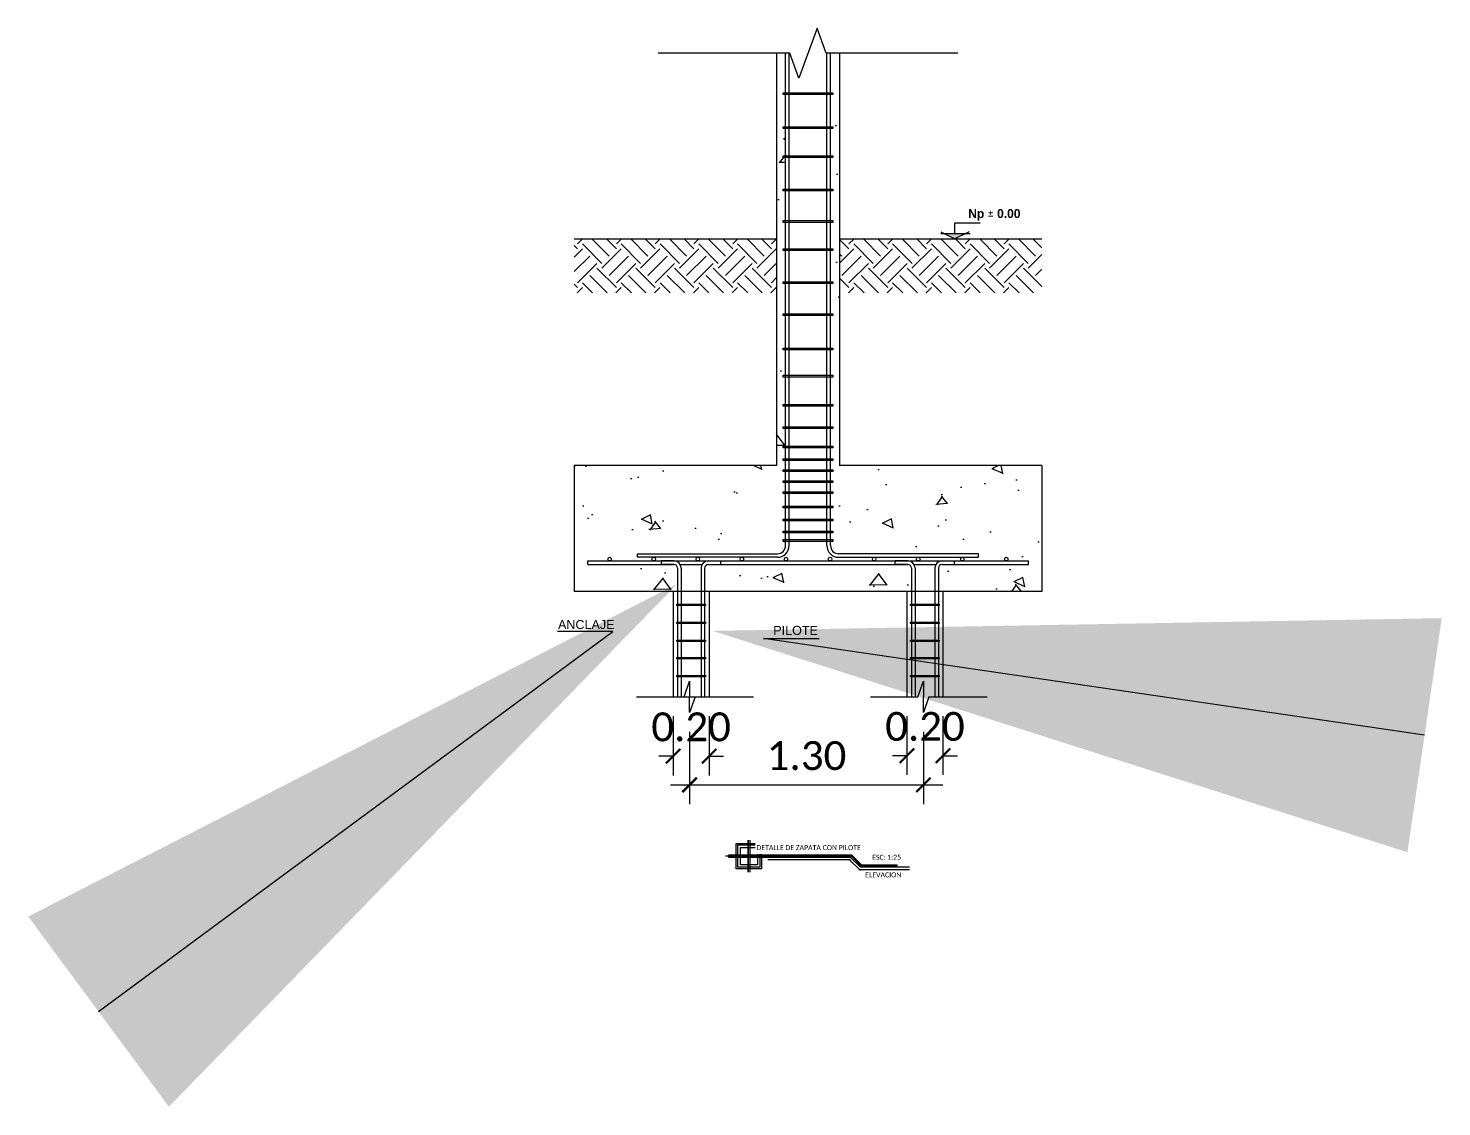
# Model space of a CAD drawing. Header units: millimetres. Extents: x 2453 to 3194, y 1473 to 1914.
# Drawn here: x 2453.07 to 2460.43, y 1479 to 1484.62 of the extents above; entities that cross this region are included whole.
import ezdxf
from ezdxf import colors
from ezdxf.entities.mleader import LeaderData, LeaderLine
from ezdxf.math import Vec2, Vec3

# ---------------------------------------------------------------- set-up
doc = ezdxf.new("R2010")
doc.units = ezdxf.units.MM
doc.linetypes.add('ACAD_ISO02W100', pattern=[15, 12, -3])
for name, color, linetype in [('DETALLES', 6, 'Continuous'), ('MUROS', 30, 'Continuous'), ('PDF_0', 7, 'Continuous'), ('PDF_Text', 7, 'Continuous')]:
    doc.layers.add(name, color=color, linetype=linetype)
doc.styles.add('PDF Calibri', font='calibri.ttf')
doc.styles.get("Standard").update_dxf_attribs({"font": 'arial.ttf'})
doc.styles.add('style1', font='calibril.ttf')
doc.styles.add('sub titulos', font='', dxfattribs={"height": 0.15})
doc.styles.get('sub titulos').set_extended_font_data('FV Almelo', bold=True)
doc.dimstyles.new("3COTA3'", dxfattribs={"dimtxt": 0.15, "dimasz": 0.075, "dimexe": 0.1, "dimexo": 0.1, "dimgap": 0.075, "dimtad": 1, "dimzin": 0, "dimdsep": 46, "dimtxsty": 'style1', "dimblk": 'ARCHTICK', "dimcen": 0.075, "dimdle": 0.1, "dimclrd": 1, "dimclre": 1, "dimclrt": 2, "dimaunit": 1, "dimadec": 4, "dimazin": 0, "dimtfac": 1, "dimtix": 1, "dimtofl": 0, "dimtmove": 2, "dimatfit": 3, "dimfxl": 1, "dimtolj": 2, "dimtzin": 0, "dimarcsym": 0})

# ---------------------------------------------------------------- blocks, each defined once
blk = doc.blocks.new('_ArchTick')
at = {"color": 0, "linetype": 'ByBlock', "const_width": 0.15}
blk.add_lwpolyline([(-0.5, -0.5), (0.5, 0.5)], dxfattribs=at)
blk = doc.blocks.new('*D73')
at = {"color": 1, "lineweight": -2, "transparency": 16777216}
for p, q in [((2456.4255, 1481.0375), (2456.4255, 1480.7288)), ((2456.6128, 1481.0375), (2456.6128, 1480.7288)), ((2456.4255, 1480.8288), (2456.3505, 1480.8288)), ((2456.6128, 1480.8288), (2456.6878, 1480.8288))]:
    blk.add_line(p, q, dxfattribs=at)
at = {"layer": 'Defpoints', "color": 0, "transparency": 16777216}
for p in [(2456.4255, 1481.1375), (2456.6128, 1481.1375), (2456.6128, 1480.8288)]:
    blk.add_point(p, dxfattribs=at)
at = {"color": 1, "lineweight": -2, "transparency": 16777216, "xscale": 0.075, "yscale": 0.075, "zscale": 0.075}
blk.add_blockref('_ArchTick', (2456.4255, 1480.8288), dxfattribs=at)
at = {"color": 1, "lineweight": -2, "transparency": 16777216, "xscale": 0.075, "yscale": 0.075, "zscale": 0.075, "rotation": 180}
blk.add_blockref('_ArchTick', (2456.6128, 1480.8288), dxfattribs=at)
at = {"color": 2, "transparency": 16777216, "insert": (2456.5192, 1480.9804), "char_height": 0.15, "attachment_point": 5, "style": 'style1'}
blk.add_mtext('\\A2;0.20', dxfattribs=at)
blk = doc.blocks.new('*D74')
at = {"color": 1, "lineweight": -2, "transparency": 16777216}
for p, q in [((2457.6429, 1481.0375), (2457.6429, 1480.7312)), ((2457.8302, 1481.0375), (2457.8302, 1480.7312)), ((2457.6429, 1480.8312), (2457.5679, 1480.8312)), ((2457.8302, 1480.8312), (2457.9052, 1480.8312))]:
    blk.add_line(p, q, dxfattribs=at)
at = {"layer": 'Defpoints', "color": 0, "transparency": 16777216}
for p in [(2457.6429, 1481.1375), (2457.8302, 1481.1375), (2457.8302, 1480.8312)]:
    blk.add_point(p, dxfattribs=at)
at = {"color": 1, "lineweight": -2, "transparency": 16777216, "xscale": 0.075, "yscale": 0.075, "zscale": 0.075}
blk.add_blockref('_ArchTick', (2457.6429, 1480.8312), dxfattribs=at)
at = {"color": 1, "lineweight": -2, "transparency": 16777216, "xscale": 0.075, "yscale": 0.075, "zscale": 0.075, "rotation": 180}
blk.add_blockref('_ArchTick', (2457.8302, 1480.8312), dxfattribs=at)
at = {"color": 2, "transparency": 16777216, "insert": (2457.7366, 1480.9828), "char_height": 0.15, "attachment_point": 5, "style": 'style1'}
blk.add_mtext('\\A2;0.20', dxfattribs=at)
blk = doc.blocks.new('*D75')
at = {"color": 1, "lineweight": -2, "transparency": 16777216}
for p, q in [((2456.5114, 1480.9552), (2456.5114, 1480.5791)), ((2457.7288, 1480.9552), (2457.7288, 1480.5791)), ((2456.4114, 1480.6791), (2457.8288, 1480.6791))]:
    blk.add_line(p, q, dxfattribs=at)
at = {"layer": 'Defpoints', "color": 0, "transparency": 16777216}
for p in [(2456.5114, 1481.0552), (2457.7288, 1481.0552), (2457.7288, 1480.6791)]:
    blk.add_point(p, dxfattribs=at)
at = {"color": 1, "lineweight": -2, "transparency": 16777216, "xscale": 0.075, "yscale": 0.075, "zscale": 0.075, "rotation": 180}
blk.add_blockref('_ArchTick', (2456.5114, 1480.6791), dxfattribs=at)
at = {"color": 1, "lineweight": -2, "transparency": 16777216, "xscale": 0.075, "yscale": 0.075, "zscale": 0.075}
blk.add_blockref('_ArchTick', (2457.7288, 1480.6791), dxfattribs=at)
at = {"color": 2, "transparency": 16777216, "insert": (2457.1201, 1480.8307), "char_height": 0.15, "attachment_point": 5, "style": 'style1'}
blk.add_mtext('\\A2;1.30', dxfattribs=at)

msp = doc.modelspace()

# ---------------------------------------------------------------- hatches: boundary and pattern name
h = msp.add_hatch()
h.set_pattern_fill('AR-CONC', color=256, scale=0.003278, angle=135)
h.set_pattern_definition([(185, (526.16537, -25.5101), (-0.38528815, 0.4591685), [0.0624375, -0.68681251]), (130, (526.16537, -25.5101), (-0.36111074, -0.52446994), [0.04995, -0.54945193]), (235.451445, (526.13326, -25.47183), (-0.74639887, -0.06530142), [0.05306371, -0.5837013]), (181.1842, (526.0476, -25.6278), (-0.53081189, 0.72568516), [0.09365625, -1.03021877]), (231.635558, (526.0034, -25.56736), (-1.123635, -0.0232268), [0.0795956, -0.87555275]), (126.18415, (526.0476, -25.6278), (-1.123635, -0.0232268), [0.0749249, -0.82417414]), (156, (526.0182, -25.53953), (-0.11437091, 0.58838735), [0.0624375, -0.68681251]), (101, (526.0182, -25.5395), (-0.57010255, -0.28363973), [0.04995, -0.54945001]), (206.451445, (526.00867, -25.4905), (-0.68447346, 0.30474762), [0.05306371, -0.5837003]), (172.5, (526.16537, -25.5101), (-0.203121528, -0.18880533), [0, -0.54279001, 0, -0.55777501, 0, -0.55153126]), (142.5, (526.16537, -25.5101), (-0.387037125, -0.077316726), [0, -0.318015007, 0, -0.53030251, 0, -0.210206255]), (102.5, (526.29664, -25.64137), (-0.300965785, 0.32751948), [0, -0.208125004, 0, -0.649350014, 0, -0.86163752]), (92.5, (526.3555, -25.70024), (-0.4022299, 0.284373827), [0, -0.270562506, 0, -0.43123501, 0, -0.61188751])])
h.paths.add_polyline_path([(2457.2918, 1482.3415), (2457.2918, 1484.4881), (2457.2449, 1484.4881), (2457.2449, 1481.9248, 0.414214), (2457.2871, 1481.8826), (2458.0152, 1481.8826), (2458.0152, 1481.8639), (2457.9309, 1481.8639, -0.414214), (2457.9402, 1481.8545, -0.414214), (2457.9309, 1481.8452), (2458.1603, 1481.8452, -0.414214), (2458.1509, 1481.8545, -1), (2458.1697, 1481.8545, -0.414214), (2458.1603, 1481.8452), (2458.275, 1481.8452), (2458.275, 1481.8264), (2455.9807, 1481.8264), (2455.9807, 1481.8452), (2456.0955, 1481.8452, -0.414214), (2456.0861, 1481.8545, -1), (2456.1048, 1481.8545, -0.414214), (2456.0955, 1481.8452), (2456.3249, 1481.8452, -0.414214), (2456.3155, 1481.8545, -0.414214), (2456.3249, 1481.8639), (2456.2406, 1481.8639), (2456.2406, 1481.8826), (2456.9687, 1481.8826, 0.414214), (2457.0108, 1481.9248), (2457.0108, 1484.4881), (2456.964, 1484.4881), (2456.964, 1482.3415), (2455.9105, 1482.3415), (2455.9105, 1481.686), (2458.3453, 1481.686), (2458.3453, 1482.3415)])
h = msp.add_hatch()
h.set_pattern_fill('EARTH', color=10, scale=0.022475, angle=135)
h.set_pattern_definition([(135, (557.52949, -29.84), (-0.201828483, -2e-14), [0.142714289, -0.142714289]), (135, (557.49165, -29.87784), (-0.201828483, -2e-14), [0.142714289, -0.142714289]), (135, (557.4538, -29.91568), (-0.201828483, -2e-14), [0.142714289, -0.142714289]), (225, (557.42858, -29.91568), (2e-14, -0.201828483), [0.142714289, -0.142714289]), (225, (557.39073, -29.87784), (2e-14, -0.201828483), [0.142714289, -0.142714289]), (225, (557.35289, -29.84), (2e-14, -0.201828483), [0.142714289, -0.142714289])])
h.paths.add_polyline_path([(2456.964, 1483.5214), (2455.9105, 1483.5214), (2455.9105, 1483.2405), (2456.964, 1483.2405)])
h.paths.add_polyline_path([(2458.3453, 1483.5214), (2457.2918, 1483.5214), (2457.2918, 1483.2405), (2458.3453, 1483.2405)])
at = {"layer": 'DETALLES', "ltscale": 0.2}
msp.add_hatch(color=9, dxfattribs=at).paths.add_polyline_path([(2457.9476, 1483.549), (2457.8372, 1483.549), (2457.8924, 1483.5214)])

# ---------------------------------------------------------------- linework, layer by layer
at = {"color": 9}
for p, q in [((2456.3647, 1481.8264), (2456.3647, 1481.8452)), ((2456.4302, 1481.8452), (2456.3647, 1481.8452)), ((2456.6737, 1481.8264), (2456.6737, 1481.8452)), ((2457.5821, 1481.8264), (2457.5821, 1481.8452)), ((2457.6476, 1481.8452), (2457.5821, 1481.8452)), ((2457.8255, 1481.8452), (2457.8911, 1481.8452)), ((2457.8911, 1481.8264), (2457.8911, 1481.8452)), ((2456.4302, 1481.8264), (2456.3647, 1481.8264)), ((2456.449, 1481.8077), (2456.449, 1481.6201)), ((2456.4677, 1481.8077), (2456.4677, 1481.6201)), ((2456.5707, 1481.8077), (2456.5707, 1481.1375)), ((2456.5894, 1481.8077), (2456.5894, 1481.1375)), ((2456.6082, 1481.8264), (2456.6737, 1481.8264)), ((2457.6476, 1481.8264), (2457.5821, 1481.8264)), ((2457.6663, 1481.8077), (2457.6663, 1481.6201)), ((2457.6851, 1481.8077), (2457.6851, 1481.6201)), ((2457.7881, 1481.8077), (2457.7881, 1481.1375)), ((2457.8068, 1481.8077), (2457.8068, 1481.1375)), ((2457.8255, 1481.8264), (2457.8911, 1481.8264)), ((2456.449, 1481.6124), (2456.449, 1481.1375)), ((2456.4677, 1481.6124), (2456.4677, 1481.1375)), ((2457.6663, 1481.6124), (2457.6663, 1481.1375)), ((2457.6851, 1481.6124), (2457.6851, 1481.1375))]:
    msp.add_line(p, q, dxfattribs=at)
for p, q in [((2456.6082, 1481.8452), (2456.6737, 1481.8452)), ((2456.4255, 1481.1375), (2456.6128, 1481.1375))]:
    msp.add_line(p, q)
at = {"color": 5}
for p, q in [((2456.4255, 1481.686), (2456.4255, 1481.1375)), ((2456.6128, 1481.686), (2456.6128, 1481.1375)), ((2457.6429, 1481.686), (2457.6429, 1481.1375)), ((2457.8302, 1481.686), (2457.8302, 1481.1375))]:
    msp.add_line(p, q, dxfattribs=at)
at = {"color": 3, "linetype": 'ACAD_ISO02W100'}
for p, q in [((2456.6128, 1481.686), (2456.4255, 1481.686)), ((2457.8302, 1481.686), (2457.6429, 1481.686))]:
    msp.add_line(p, q, dxfattribs=at)
at = {"color": 2}
for p, q in [((2456.483, 1481.1375), (2456.5114, 1481.2197)), ((2456.5114, 1481.2197), (2456.5114, 1481.1375)), ((2457.7003, 1481.1375), (2457.7288, 1481.2197)), ((2457.7288, 1481.2197), (2457.7288, 1481.1375)), ((2456.2356, 1481.1375), (2456.483, 1481.1375)), ((2456.5398, 1481.1375), (2456.5114, 1481.0552)), ((2456.5114, 1481.0552), (2456.5114, 1481.1375)), ((2456.5398, 1481.1375), (2456.8435, 1481.1375)), ((2457.4529, 1481.1375), (2457.7003, 1481.1375)), ((2457.7572, 1481.1375), (2457.7288, 1481.0552)), ((2457.7288, 1481.0552), (2457.7288, 1481.1375)), ((2457.7572, 1481.1375), (2458.0609, 1481.1375))]:
    msp.add_line(p, q, dxfattribs=at)
at = {"color": 9}
for points in [[(2456.4442, 1481.6201), (2456.5939, 1481.6201), (2456.5939, 1481.6124), (2456.4442, 1481.6124)], [(2457.6616, 1481.6201), (2457.8113, 1481.6201), (2457.8113, 1481.6124), (2457.6616, 1481.6124)], [(2456.4442, 1481.5264), (2456.5939, 1481.5264), (2456.5939, 1481.5188), (2456.4442, 1481.5188)], [(2457.6616, 1481.5264), (2457.8113, 1481.5264), (2457.8113, 1481.5188), (2457.6616, 1481.5188)], [(2456.4442, 1481.4328), (2456.5939, 1481.4328), (2456.5939, 1481.4252), (2456.4442, 1481.4252)], [(2457.6616, 1481.4328), (2457.8113, 1481.4328), (2457.8113, 1481.4252), (2457.6616, 1481.4252)], [(2456.4442, 1481.343), (2456.5939, 1481.343), (2456.5939, 1481.3353), (2456.4442, 1481.3353)], [(2457.6616, 1481.343), (2457.8113, 1481.343), (2457.8113, 1481.3353), (2457.6616, 1481.3353)], [(2456.4442, 1481.2493), (2456.5939, 1481.2493), (2456.5939, 1481.2417), (2456.4442, 1481.2417)], [(2457.6616, 1481.2493), (2457.8113, 1481.2493), (2457.8113, 1481.2417), (2457.6616, 1481.2417)]]:
    msp.add_lwpolyline(points, close=True, dxfattribs=at)
for centre, radius, start, end in [((2456.4302, 1481.8077), 0.0375, 0, 90), ((2456.6082, 1481.8077), 0.0375, 90, 180), ((2457.6476, 1481.8077), 0.0375, 0, 90), ((2457.8255, 1481.8077), 0.0375, 90, 180), ((2456.4302, 1481.8077), 0.0187, 0, 90), ((2456.6082, 1481.8077), 0.0187, 90, 180), ((2457.6476, 1481.8077), 0.0187, 0, 90), ((2457.8255, 1481.8077), 0.0187, 90, 180)]:
    msp.add_arc(centre, radius, start, end, dxfattribs=at)
at = {"layer": 'DETALLES', "color": 5}
for p, q in [((2456.964, 1484.4881), (2456.964, 1482.3415)), ((2457.2918, 1484.4881), (2457.2918, 1482.3415)), ((2455.9105, 1482.3415), (2455.9105, 1481.686)), ((2456.964, 1482.3415), (2455.9105, 1482.3415)), ((2458.3453, 1482.3415), (2457.2918, 1482.3415)), ((2458.3453, 1482.3415), (2458.3453, 1481.686)), ((2456.4255, 1481.686), (2455.9105, 1481.686)), ((2457.6429, 1481.686), (2456.6128, 1481.686)), ((2458.3453, 1481.686), (2457.8302, 1481.686))]:
    msp.add_line(p, q, dxfattribs=at)
at = {"layer": 'DETALLES', "color": 9, "ltscale": 0.2}
for p, q in [((2457.0108, 1481.9247), (2457.0108, 1484.4881)), ((2457.0296, 1481.9248), (2457.0296, 1484.4881)), ((2457.2262, 1481.9248), (2457.2262, 1484.4881)), ((2457.2449, 1481.9248), (2457.2449, 1484.4881)), ((2457.8195, 1483.549), (2457.9718, 1483.549)), ((2455.9807, 1481.8452), (2458.275, 1481.8452)), ((2455.9807, 1481.8264), (2455.9807, 1481.8452)), ((2458.275, 1481.8264), (2458.275, 1481.8452)), ((2455.9807, 1481.8264), (2456.4302, 1481.8264)), ((2456.4627, 1481.8264), (2456.5757, 1481.8264)), ((2456.6082, 1481.8264), (2457.6476, 1481.8264)), ((2457.68, 1481.8264), (2457.7931, 1481.8264)), ((2457.8255, 1481.8264), (2458.275, 1481.8264))]:
    msp.add_line(p, q, dxfattribs=at)
at = {"layer": 'DETALLES', "color": 9}
for p, q in [((2455.9105, 1483.5214), (2456.964, 1483.5214)), ((2457.2918, 1483.5214), (2458.3453, 1483.5214))]:
    msp.add_line(p, q, dxfattribs=at)
for points in [[(2456.9991, 1484.2829), (2457.2563, 1484.2829), (2457.2563, 1484.274), (2456.9991, 1484.274)], [(2456.9991, 1484.1054), (2457.2563, 1484.1054), (2457.2563, 1484.0966), (2456.9991, 1484.0966)], [(2456.9991, 1483.9547), (2457.2563, 1483.9547), (2457.2563, 1483.9459), (2456.9991, 1483.9459)], [(2456.9991, 1483.781), (2457.2563, 1483.781), (2457.2563, 1483.7721), (2456.9991, 1483.7721)], [(2456.9991, 1483.6167), (2457.2563, 1483.6167), (2457.2563, 1483.6078), (2456.9991, 1483.6078)], [(2456.9991, 1483.4703), (2457.2563, 1483.4703), (2457.2563, 1483.4614), (2456.9991, 1483.4614)], [(2456.9991, 1483.2985), (2457.2563, 1483.2985), (2457.2563, 1483.2896), (2456.9991, 1483.2896)], [(2456.9991, 1483.1322), (2457.2563, 1483.1322), (2457.2563, 1483.1233), (2456.9991, 1483.1233)], [(2456.9991, 1482.9523), (2457.2563, 1482.9523), (2457.2563, 1482.9434), (2456.9991, 1482.9434)], [(2456.9991, 1482.8114), (2457.2563, 1482.8114), (2457.2563, 1482.8025), (2456.9991, 1482.8025)], [(2456.9991, 1482.66), (2457.2563, 1482.66), (2457.2563, 1482.6511), (2456.9991, 1482.6511)], [(2456.9991, 1482.5434), (2457.2563, 1482.5434), (2457.2563, 1482.5345), (2456.9991, 1482.5345)], [(2456.9991, 1482.4424), (2457.2563, 1482.4424), (2457.2563, 1482.4335), (2456.9991, 1482.4335)], [(2456.9991, 1482.3767), (2457.2563, 1482.3767), (2457.2563, 1482.3678), (2456.9991, 1482.3678)], [(2456.9991, 1482.3196), (2457.2563, 1482.3196), (2457.2563, 1482.3107), (2456.9991, 1482.3107)], [(2456.9991, 1482.2625), (2457.2563, 1482.2625), (2457.2563, 1482.2536), (2456.9991, 1482.2536)], [(2456.9991, 1482.2042), (2457.2563, 1482.2042), (2457.2563, 1482.1953), (2456.9991, 1482.1953)], [(2456.9991, 1482.1309), (2457.2563, 1482.1309), (2457.2563, 1482.122), (2456.9991, 1482.122)], [(2456.9991, 1482.0627), (2457.2563, 1482.0627), (2457.2563, 1482.0538), (2456.9991, 1482.0538)], [(2456.9991, 1482.0006), (2457.2563, 1482.0006), (2457.2563, 1481.9917), (2456.9991, 1481.9917)], [(2456.9991, 1481.9559), (2457.2563, 1481.9559), (2457.2563, 1481.9471), (2456.9991, 1481.9471)]]:
    msp.add_lwpolyline(points, close=True, dxfattribs=at)
at = {"layer": 'DETALLES', "color": 9, "ltscale": 0.2}
for points in [[(2457.8924, 1483.549), (2457.8924, 1483.6048), (2458.0245, 1483.6048)], [(2457.8189, 1483.5581), (2457.8924, 1483.5213)], [(2457.9659, 1483.5582), (2457.8924, 1483.5214)], [(2456.9687, 1481.8639), (2456.2406, 1481.8639), (2456.2406, 1481.8826), (2456.9687, 1481.8826)], [(2457.2871, 1481.8639), (2458.0152, 1481.8639), (2458.0152, 1481.8826), (2457.2871, 1481.8826)]]:
    msp.add_lwpolyline(points, dxfattribs=at)
for centre in [(2456.0955, 1481.8545), (2456.3249, 1481.8545), (2456.5543, 1481.8545), (2456.7837, 1481.8545), (2457.0132, 1481.8545), (2457.2426, 1481.8545), (2457.472, 1481.8545), (2457.7015, 1481.8545), (2457.9309, 1481.8545), (2458.1603, 1481.8545)]:
    msp.add_circle(centre, 0.00936, dxfattribs=at)
for centre, radius, start, end in [((2456.9687, 1481.9248), 0.0609, 269.96511, 0.03489), ((2456.9687, 1481.9248), 0.0421, 269.96511, 0.03489), ((2457.2871, 1481.9248), 0.0609, 179.96511, 270.03489), ((2457.2871, 1481.9248), 0.0421, 179.96511, 270.03489)]:
    msp.add_arc(centre, radius, start, end, dxfattribs=at)
at = {"layer": 'MUROS', "color": 2, "linetype": 'Continuous'}
msp.add_lwpolyline([(2457.9075, 1484.4881), (2457.2227, 1484.4881), (2457.1753, 1484.6183), (2457.0805, 1484.3579), (2457.0331, 1484.4881), (2456.3483, 1484.4881)], dxfattribs=at)
at = {"layer": 'PDF_0', "color": 1, "lineweight": 25}
for points in [[(2456.8854, 1480.3186), (2456.8854, 1480.2418), (2456.7546, 1480.2418), (2456.7546, 1480.3748), (2456.8532, 1480.3748)], [(2456.8769, 1480.3186), (2456.8769, 1480.2503), (2456.7631, 1480.2503), (2456.7631, 1480.3663), (2456.8532, 1480.3663)], [(2456.8156, 1480.2249), (2456.8156, 1480.3917), (2456.8156, 1480.2249)], [(2456.8244, 1480.3917), (2456.8244, 1480.2249)], [(2457.6554, 1480.25), (2457.4013, 1480.25), (2457.3496, 1480.3019), (2457.2337, 1480.3019), (2456.7162, 1480.3019), (2456.7162, 1480.3146), (2457.2337, 1480.3146), (2457.355, 1480.3146), (2457.4066, 1480.263), (2457.5901, 1480.263), (2457.5901, 1480.2565), (2457.4041, 1480.2565), (2457.3524, 1480.3082), (2457.2337, 1480.3082), (2456.6976, 1480.3082)], [(2456.8642, 1480.3186), (2456.8642, 1480.2633), (2456.7758, 1480.2633), (2456.7758, 1480.3533), (2456.8532, 1480.3533)], [(2457.3406, 1480.2926), (2457.4004, 1480.2328)], [(2457.3496, 1480.289), (2457.2337, 1480.289), (2456.9187, 1480.289)], [(2457.6554, 1480.2373), (2457.3917, 1480.2373)]]:
    msp.add_lwpolyline(points, dxfattribs=at)

# ---------------------------------------------------------------- texts
for s, p in [('ANCLAJE', (2455.8263, 1481.4904)), ('PILOTE', (2456.9469, 1481.4602))]:
    msp.add_text(s, height=0.04682).set_placement(p)
at = {"layer": 'DETALLES', "color": 9, "ltscale": 0.2, "insert": (2458.0978, 1483.6771), "char_height": 0.046822, "width": 0.563675, "attachment_point": 2, "style": 'sub titulos'}
msp.add_mtext('Np {\\fISOCPEUR|b1|i0|c0|p34;%%P} 0.00', dxfattribs=at)
at = {"layer": 'PDF_Text', "color": 1, "attachment_point": 7, "style": 'PDF Calibri'}
for s, insert, char_height in [('DETALLE DE ZAPATA CON PILOTE', (2456.8599, 1480.3392), 0.026014), ('\\pi-0.078041,l0.10405,t0.10405;ESC:^I1:25', (2457.4357, 1480.2889), 0.026014), ('ELEVACION', (2457.4256, 1480.1972), 0.02601)]:
    msp.add_mtext(s, dxfattribs=dict(at, insert=insert, char_height=char_height))

# ---------------------------------------------------------------- dimensions: what is measured, and where the dimension line sits
for base, p1, p2, text, picture, middle in [((2456.6128, 1480.8288), (2456.4255, 1481.1375), (2456.6128, 1481.1375), '0.20', '*D73', (2456.5192, 1480.9804)), ((2457.8302, 1480.8312), (2457.6429, 1481.1375), (2457.8302, 1481.1375), '0.20', '*D74', (2457.7366, 1480.9828)), ((2457.7288, 1480.6791), (2456.5114, 1481.0552), (2457.7288, 1481.0552), '1.30', '*D75', (2457.1201, 1480.8307))]:
    dim = msp.add_linear_dim(base=base, p1=p1, p2=p2, text=text, dimstyle="3COTA3'")
    dim.commit()
    dim.dimension.update_dxf_attribs({"geometry": picture, "text_midpoint": middle})

# ---------------------------------------------------------------- leaders
ml = msp.add_multileader_mtext('Standard')
ml.set_content('', color=256)
ml.set_leader_properties()
ml.build(insert=Vec2(0, 0))
ml.multileader.update_dxf_attribs({"arrow_head_size": 3.7458})
ctx = ml.context
ctx.base_point, ctx.char_height, ctx.arrow_head_size, ctx.landing_gap_size, ctx.plane_origin = Vec3(2452.0774, 1481.4784), 3.7458, 3.7458, 1.8729, Vec3(2456.378, 1481.5173)
ctx.text_align_type = 2
notes = []
notes.append((ctx, [(0, (1, 1, 0), (2456.1125, 1481.4784), (-1, 0), 0.2893, [(0, [(2456.4466, 1481.7254)], 0, [])])]))
ctx.mtext.insert, ctx.mtext.alignment, ctx.mtext.flow_direction = Vec3(2453.9503, 1483.3513), 3, 5
ml = msp.add_multileader_mtext('Standard')
ml.set_content('', color=256)
ml.set_leader_properties()
ml.build(insert=Vec2(0, 0))
ml.multileader.update_dxf_attribs({"arrow_head_size": 3.7458})
ctx = ml.context
ctx.base_point, ctx.char_height, ctx.arrow_head_size, ctx.landing_gap_size, ctx.plane_origin = Vec3(2457.1863, 1481.442), 3.7458, 3.7458, 1.8729, Vec3(2456.6314, 1481.4809)
notes.append((ctx, [(0, (1, 1, 0), (2456.8969, 1481.442), (1, 0), 0.2893, [(0, [(2456.6314, 1481.4809)], 0, [])])]))
ctx.mtext.insert, ctx.mtext.flow_direction = Vec3(2459.0592, 1483.3149), 5
for ctx, leaders in notes:
    for number, flags, end, landing, length, lines in leaders:
        leader = LeaderData()
        leader.index, (leader.has_last_leader_line, leader.has_dogleg_vector, leader.attachment_direction) = number, flags
        leader.last_leader_point, leader.dogleg_vector, leader.dogleg_length = Vec3(end), Vec3(landing), length
        for number, points, colour, breaks in lines:
            line = LeaderLine()
            line.index, line.vertices, line.color, line.breaks = number, Vec3.list(points), colors.encode_raw_color(colour), breaks
            leader.lines.append(line)
        ctx.leaders.append(leader)

doc.saveas('drawing.dxf')
